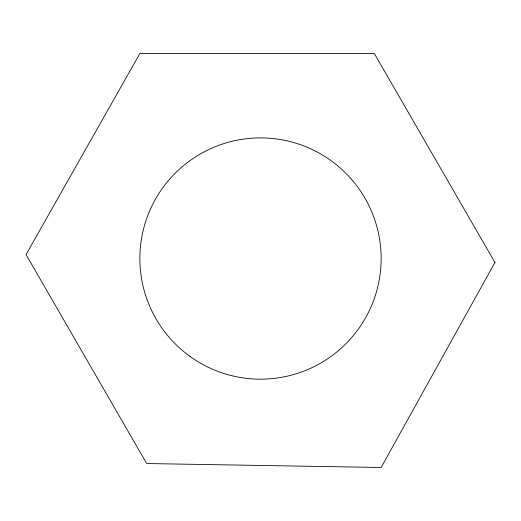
<?xml version="1.0" encoding="UTF-8"?>
<svg xmlns="http://www.w3.org/2000/svg" width="521" height="521" viewBox="0 0 521 521"><rect width="100%" height="100%" fill="white"/><g stroke="black" fill="none" stroke-linecap="round" stroke-linejoin="round"><path stroke-width="0.78" d="M494.95 262.473L381.138 467.487L146.688 463.54L26.05 254.587L139.862 53.513L374.312 53.513L494.95 262.473M190.217 356.579A120.638 120.638 0 0 0 380.558 270.366A120.638 120.638 0 0 0 210.725 148.635A120.638 120.638 0 0 0 190.217 356.579"/></g></svg>
